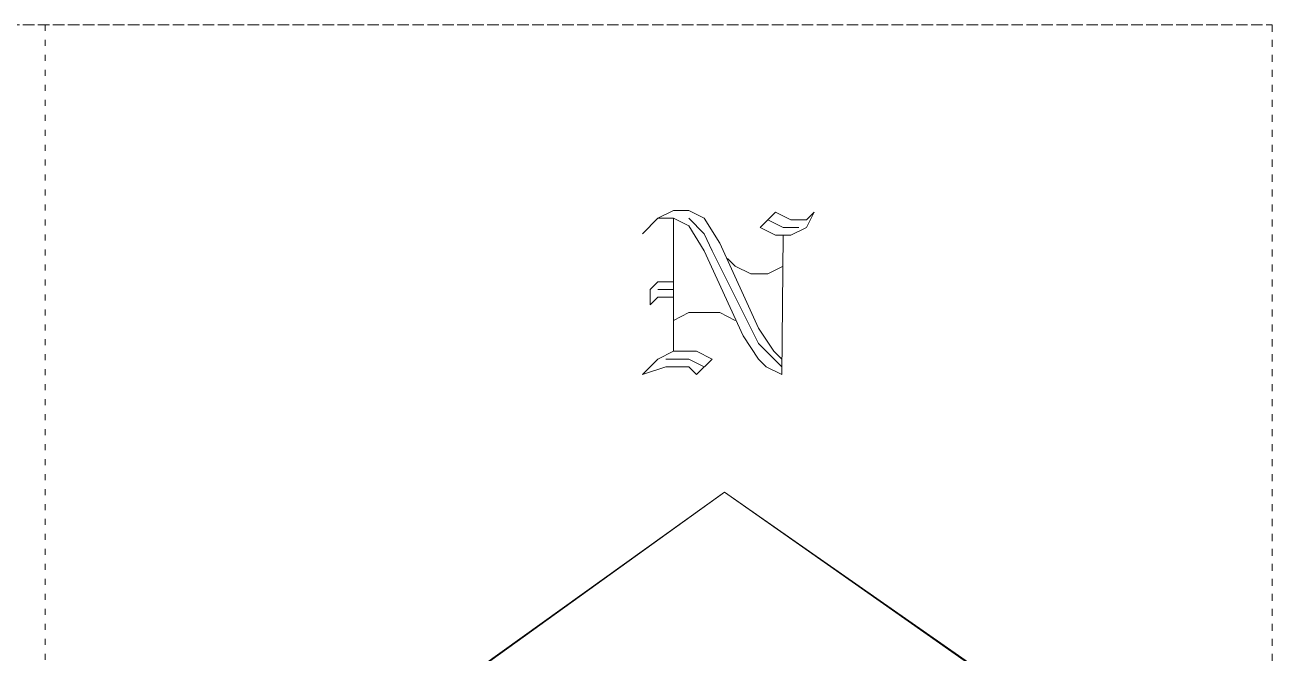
# Model space of a CAD drawing. Header units: millimetres. Extents: x -15225 to 158921, y -72156 to 56162.
# Drawn here: x 33061 to 38057, y -35672 to -33155 of the extents above; entities that cross this region are included whole.
import ezdxf

# ---------------------------------------------------------------- set-up
doc = ezdxf.new("R2010")
doc.units = ezdxf.units.MM
doc.linetypes.add('ACAD_ISO03W100', pattern=[30, 12, -18])
doc.linetypes.add('DASHED2', pattern=[0.375, 0.25, -0.125])
doc.layers.get('0').update_dxf_attribs({"linetype": 'CONTINUOUS'})
doc.layers.add('Layer2', color=7, linetype='ACAD_ISO03W100', lineweight=15)
doc.layers.add('P', color=7, linetype='CONTINUOUS')

# ---------------------------------------------------------------- blocks, each defined once
blk = doc.blocks.new('north')
at = {"color": 7, "lineweight": 0}
for p, q in [((6651.42, 3813.7), (6653.52, 3814.75)), ((6653.52, 3814.75), (6655.62, 3814.75)), ((6655.62, 3814.75), (6657.71, 3813.7)), ((6665.27, 3812.44), (6667.37, 3814.54)), ((6667.37, 3814.54), (6669.47, 3813.49)), ((6671.57, 3812.44), (6672.62, 3814.54)), ((6671.57, 3813.49), (6672.62, 3814.54)), ((6649.32, 3811.6), (6651.42, 3813.7)), ((6651.42, 3813.7), (6653.52, 3813.7)), ((6653.52, 3813.7), (6655.62, 3812.65)), ((6653.52, 3813.7), (6653.52, 3795.64)), ((6655.62, 3813.7), (6657.71, 3811.6)), ((6657.71, 3813.7), (6659.81, 3810.34)), ((6666.33, 3813.49), (6668.42, 3812.44)), ((6669.47, 3813.49), (6671.57, 3813.49)), ((6655.62, 3812.65), (6657.71, 3809.29)), ((6657.71, 3811.6), (6658.77, 3809.29)), ((6665.27, 3812.44), (6667.37, 3811.39)), ((6667.37, 3811.39), (6669.47, 3811.39)), ((6668.42, 3811.39), (6668.21, 3792.5)), ((6668.42, 3812.44), (6670.52, 3812.44)), ((6669.47, 3811.39), (6671.57, 3812.44)), ((6659.81, 3810.34), (6665.06, 3798.79)), ((6657.71, 3809.29), (6662.96, 3797.74)), ((6658.77, 3809.29), (6665.06, 3796.7)), ((6660.87, 3808.24), (6661.91, 3807.19)), ((6661.91, 3807.19), (6664.02, 3806.14)), ((6664.02, 3806.14), (6666.33, 3806.14)), ((6666.33, 3806.14), (6668.42, 3807.19)), ((6651.42, 3805.09), (6650.37, 3804.05)), ((6653.52, 3805.09), (6651.42, 3805.09)), ((6650.37, 3804.05), (6650.37, 3801.95)), ((6650.37, 3801.95), (6651.42, 3802.99)), ((6651.42, 3804.05), (6653.52, 3804.05)), ((6651.42, 3802.99), (6653.52, 3802.99)), ((6653.52, 3799.84), (6655.62, 3800.89)), ((6655.62, 3800.89), (6659.81, 3800.89)), ((6659.81, 3800.89), (6661.91, 3799.84)), ((6662.96, 3797.74), (6665.06, 3794.59)), ((6665.06, 3798.79), (6667.16, 3795.64)), ((6665.06, 3796.7), (6668.21, 3793.55)), ((6649.32, 3792.5), (6651.42, 3794.59)), ((6651.42, 3794.59), (6653.52, 3795.64)), ((6652.47, 3794.59), (6655.62, 3794.59)), ((6653.52, 3795.64), (6656.66, 3795.64)), ((6655.62, 3794.59), (6657.71, 3793.55)), ((6656.66, 3795.64), (6658.77, 3794.59)), ((6656.66, 3792.5), (6658.77, 3794.59)), ((6665.06, 3794.59), (6666.11, 3793.55)), ((6667.16, 3795.64), (6668.21, 3794.59)), ((6649.32, 3792.5), (6652.47, 3793.55)), ((6652.47, 3793.55), (6655.62, 3793.55)), ((6655.62, 3793.55), (6656.66, 3792.5)), ((6666.11, 3793.55), (6668.21, 3792.5)), ((6604.82, 3736.66), (6660.44, 3776.54)), ((6660.44, 3776.54), (6626.64, 3752.19)), ((6660.44, 3776.54), (6626.64, 3752.19)), ((6695.08, 3752.19), (6660.44, 3776.54)), ((6716.7, 3737.29), (6660.44, 3776.54))]:
    blk.add_line(p, q, dxfattribs=at)
blk = doc.blocks.new('plan')
at = {"color": 7, "lineweight": 0}
for p, q in [((671277.4, 158478.5), (649706.5, 158478.5)), ((649706.5, 158478.5), (671277.4, 158478.5)), ((671277.4, 158478.5), (668820.1, 158478.5)), ((668820.1, 158478.5), (668820.1, 155404.4)), ((671277.4, 143226), (671277.4, 158478.5)), ((671277.4, 158478.5), (671277.4, 143226)), ((671277.4, 155404.4), (671277.4, 158478.5))]:
    blk.add_line(p, q, dxfattribs=at)
at = {"layer": 'P', "linetype": 'ByBlock', "xscale": 14.76133118516744, "yscale": 14.76133118516744, "zscale": 14.76133118516744}
blk.add_blockref('north', (571863.5, 101795.8), dxfattribs=at)

msp = doc.modelspace()

# ---------------------------------------------------------------- block references
at = {"layer": 'Layer2', "linetype": 'DASHED2', "xscale": 2, "yscale": 2, "zscale": 2}
msp.add_blockref('plan', (-1304498, -350111.5), dxfattribs=at)

doc.saveas('drawing.dxf')
